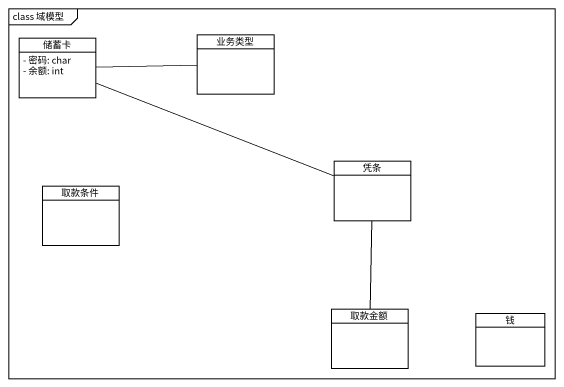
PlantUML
@startuml
mainframe class 域模型
hide circle
hide empty members
skinparam classAttributeIconSize 0
class 储蓄卡 {
  - 密码: char
  - 余额: int
}
class 业务类型
class 凭条
class 取款条件
class 取款金额
class 钱
储蓄卡 -right- 业务类型
储蓄卡 -right- 凭条
凭条 -- 取款金额
@enduml
